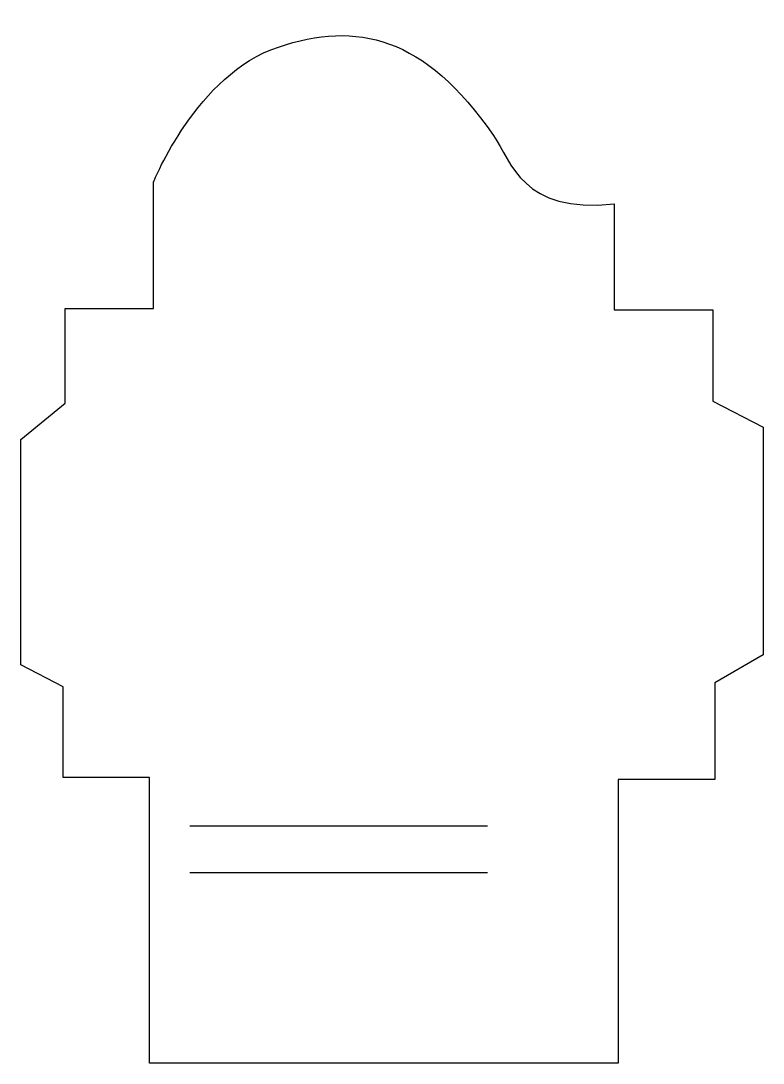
# Model space of a CAD drawing. Header units: centimetres. Extents: x -7 to 7, y -9.7 to 10.
import ezdxf

# ---------------------------------------------------------------- set-up
doc = ezdxf.new("R2010")
doc.units = ezdxf.units.CM
doc.header["$MEASUREMENT"] = 0
doc.layers.add('Camada 1', color=7, linetype='Continuous')

msp = doc.modelspace()

# ---------------------------------------------------------------- linework, layer by layer
at = {"layer": 'Camada 1'}
msp.add_open_spline([(-4.49155, 6.92417), (-4.49155, 6.92417), (-4.49155, 4.53628), (-4.49155, 4.53628), (-4.49155, 4.53628), (-4.49155, 4.53628), (-6.1593, 4.53628), (-6.1593, 4.53628), (-6.1593, 4.53628), (-6.1593, 4.53628), (-6.1593, 2.75479), (-6.1593, 2.75479), (-6.1593, 2.75479), (-6.1593, 2.75479), (-6.99316, 2.07253), (-6.99316, 2.07253), (-6.99316, 2.07253), (-6.99316, 2.07253), (-6.99316, -2.17263), (-6.99316, -2.17263), (-6.99316, -2.17263), (-6.99316, -2.17263), (-6.19719, -2.58956), (-6.19719, -2.58956), (-6.19719, -2.58956), (-6.19719, -2.58956), (-6.19719, -4.29522), (-6.19719, -4.29522), (-6.19719, -4.29522), (-6.19719, -4.29522), (-4.56733, -4.29522), (-4.56733, -4.29522), (-4.56733, -4.29522), (-4.56733, -4.29522), (-4.56733, -9.67751), (-4.56733, -9.67751), (-4.56733, -9.67751), (-4.56733, -9.67751), (4.26414, -9.67751), (4.26414, -9.67751), (4.26414, -9.67751), (4.26414, -9.67751), (4.26414, -4.33313), (4.26414, -4.33313), (4.26414, -4.33313), (4.26414, -4.33313), (6.08352, -4.33313), (6.08352, -4.33313), (6.08352, -4.33313), (6.08352, -4.33313), (6.08352, -2.51378), (6.08352, -2.51378), (6.08352, -2.51378), (6.08352, -2.51378), (6.99318, -1.98316), (6.99318, -1.98316), (6.99318, -1.98316), (6.99318, -1.98316), (6.99319, 2.29997), (6.99319, 2.29997), (6.99319, 2.29997), (6.99319, 2.29997), (6.04564, 2.79273), (6.04564, 2.79273), (6.04564, 2.79273), (6.04564, 2.79273), (6.04564, 4.51549), (6.04564, 4.51549), (6.04564, 4.51549), (6.04564, 4.51549), (4.18837, 4.51549), (4.18837, 4.51549), (4.18837, 4.51549), (4.18837, 4.51549), (4.18837, 6.50727), (4.18837, 6.50727), (4.18837, 6.50727), (2.44482, 6.31772), (2.25527, 7.30322), (1.9142, 7.79598), (1.9142, 7.79598), (0.61311, 9.67539), (-0.6633, 9.95643), (-2.14152, 9.46367), (-2.14152, 9.46367), (-3.67767, 8.95165), (-4.49155, 6.92417), (-4.49155, 6.92417)], degree=3, knots=[0, 0, 0, 0, 0.04347826, 0.04347826, 0.04347826, 0.04347826, 0.08695652, 0.08695652, 0.08695652, 0.08695652, 0.13043478, 0.13043478, 0.13043478, 0.13043478, 0.17391304, 0.17391304, 0.17391304, 0.17391304, 0.2173913, 0.2173913, 0.2173913, 0.2173913, 0.26086957, 0.26086957, 0.26086957, 0.26086957, 0.30434783, 0.30434783, 0.30434783, 0.30434783, 0.34782609, 0.34782609, 0.34782609, 0.34782609, 0.39130435, 0.39130435, 0.39130435, 0.39130435, 0.43478261, 0.43478261, 0.43478261, 0.43478261, 0.47826087, 0.47826087, 0.47826087, 0.47826087, 0.52173913, 0.52173913, 0.52173913, 0.52173913, 0.56521739, 0.56521739, 0.56521739, 0.56521739, 0.60869565, 0.60869565, 0.60869565, 0.60869565, 0.65217391, 0.65217391, 0.65217391, 0.65217391, 0.69565217, 0.69565217, 0.69565217, 0.69565217, 0.73913043, 0.73913043, 0.73913043, 0.73913043, 0.7826087, 0.7826087, 0.7826087, 0.7826087, 0.82608696, 0.82608696, 0.82608696, 0.82608696, 0.86956522, 0.86956522, 0.86956522, 0.86956522, 0.91304348, 0.91304348, 0.91304348, 0.91304348, 1, 1, 1, 1], dxfattribs=at)
at = {"layer": 'Camada 1', "lineweight": 25}
for points in [[(-3.80927, -5.20491), (-3.80927, -5.20491), (1.80045, -5.20491), (1.80045, -5.20491)], [(-3.80927, -6.08774), (-3.80927, -6.08774), (1.80045, -6.08774), (1.80045, -6.08774)]]:
    msp.add_open_spline(points, degree=3, dxfattribs=at)

doc.saveas('drawing.dxf')
